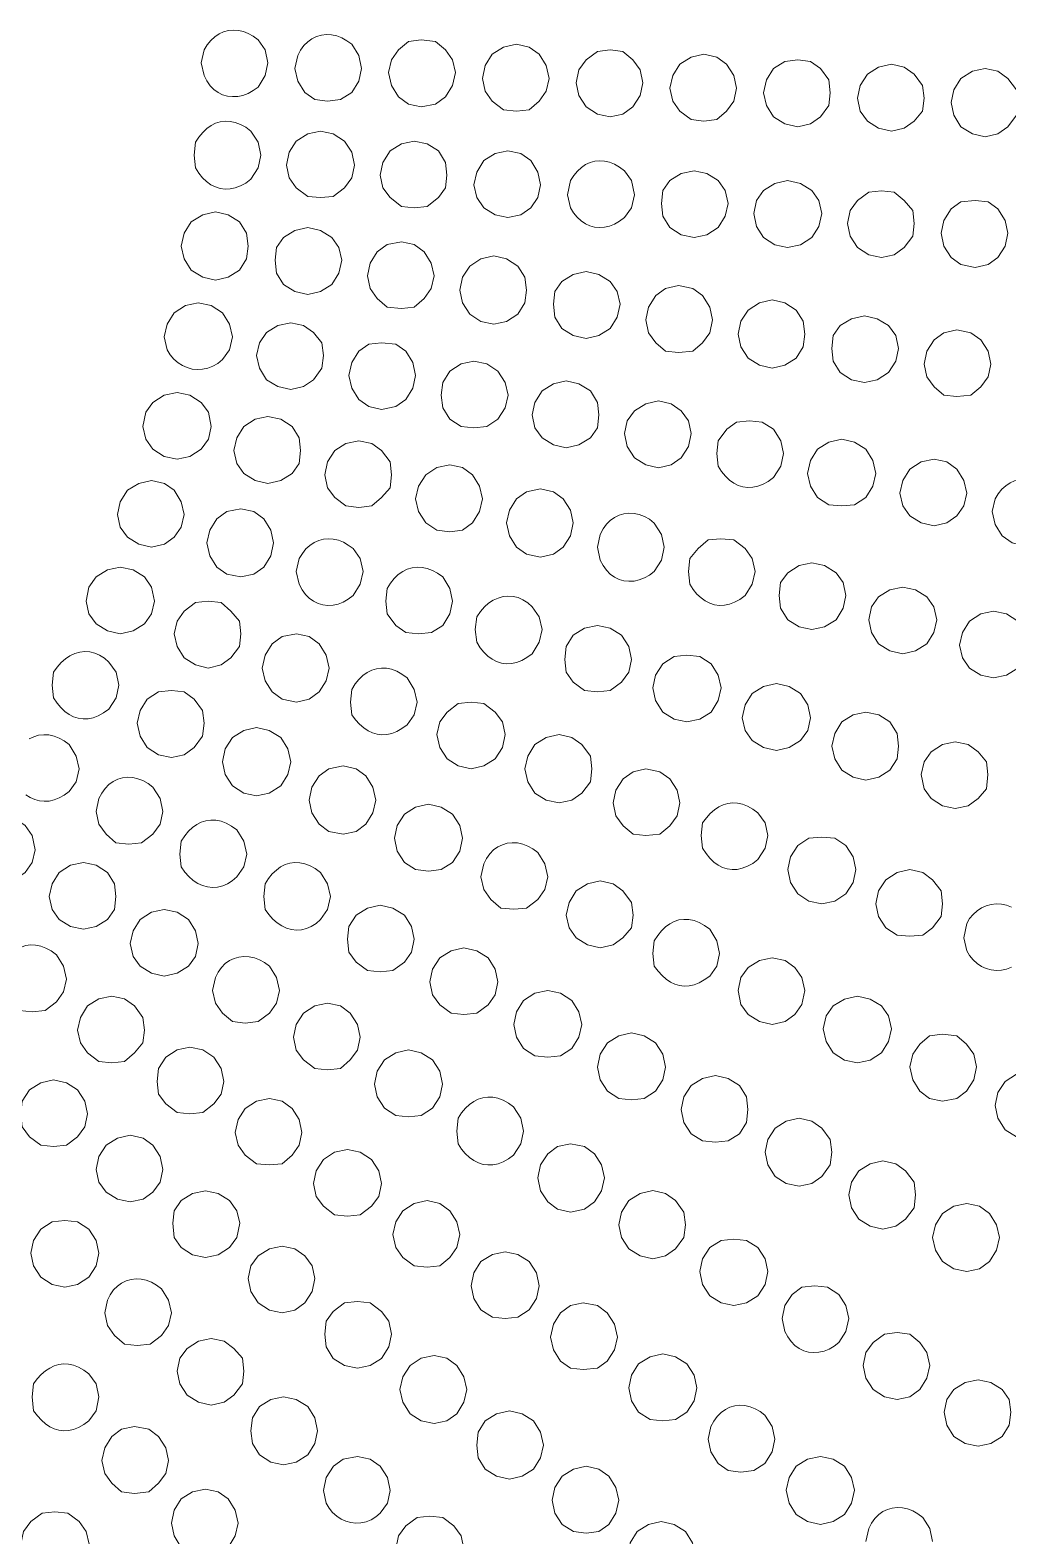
# Model space of a CAD drawing. Extents: x 0 to 247, y -13 to 225.
# Drawn here: x 94.8 to 108.15, y 113.07 to 133.63 of the extents above; entities that cross this region are included whole.
import ezdxf

# ---------------------------------------------------------------- set-up
doc = ezdxf.new("R2010")
doc.units = 0
doc.layers.add('GEOMETRY', color=7, linetype='Continuous')

msp = doc.modelspace()

# ---------------------------------------------------------------- linework, layer by layer
at = {"layer": 'GEOMETRY', "lineweight": 13}
for points in [[(98.045, 133.188), (98.007, 133.364), (97.91, 133.5), (97.845, 133.549), (97.777, 133.587), (97.709, 133.614), (97.641, 133.629), (97.572, 133.634), (97.505, 133.628), (97.44, 133.61), (97.378, 133.582), (97.319, 133.544), (97.265, 133.494), (97.216, 133.434), (97.173, 133.364), (97.133, 133.188), (97.173, 133.014), (97.21, 132.939), (97.255, 132.875), (97.306, 132.823), (97.364, 132.781), (97.426, 132.751), (97.492, 132.732), (97.561, 132.725), (97.632, 132.728), (97.703, 132.743), (97.773, 132.769), (97.843, 132.807), (97.91, 132.856), (98.007, 133.014), (98.045, 133.188)], [(99.325, 133.11), (99.287, 133.285), (99.19, 133.44), (99.124, 133.489), (99.055, 133.527), (98.985, 133.554), (98.914, 133.569), (98.844, 133.573), (98.775, 133.565), (98.709, 133.547), (98.646, 133.517), (98.588, 133.475), (98.536, 133.423), (98.491, 133.359), (98.454, 133.285), (98.414, 133.11), (98.454, 132.936), (98.55, 132.78), (98.685, 132.685), (98.859, 132.663), (99.034, 132.685), (99.19, 132.78), (99.287, 132.936), (99.325, 133.11)], [(100.605, 133.053), (100.566, 133.227), (100.469, 133.364), (100.334, 133.479), (100.14, 133.499), (99.965, 133.479), (99.83, 133.364), (99.732, 133.227), (99.694, 133.053), (99.732, 132.876), (99.83, 132.722), (99.965, 132.624), (100.14, 132.587), (100.334, 132.624), (100.469, 132.722), (100.566, 132.876), (100.605, 133.053)], [(101.886, 132.975), (101.847, 133.149), (101.75, 133.306), (101.614, 133.403), (101.44, 133.44), (101.265, 133.403), (101.11, 133.306), (101.013, 133.149), (100.974, 132.975), (101.013, 132.799), (101.11, 132.663), (101.265, 132.547), (101.44, 132.528), (101.614, 132.547), (101.75, 132.663), (101.847, 132.799), (101.886, 132.975)], [(103.166, 132.914), (103.128, 133.092), (103.031, 133.226), (102.895, 133.343), (102.721, 133.363), (102.546, 133.343), (102.391, 133.226), (102.294, 133.092), (102.256, 132.914), (102.294, 132.74), (102.391, 132.587), (102.546, 132.488), (102.721, 132.449), (102.895, 132.488), (103.031, 132.587), (103.128, 132.74), (103.166, 132.914)], [(104.446, 132.839), (104.408, 133.014), (104.311, 133.168), (104.175, 133.265), (104.001, 133.306), (103.826, 133.265), (103.671, 133.168), (103.574, 133.014), (103.537, 132.839), (103.574, 132.664), (103.671, 132.527), (103.826, 132.412), (104.001, 132.392), (104.175, 132.412), (104.311, 132.527), (104.408, 132.664), (104.446, 132.839)], [(105.727, 132.779), (105.707, 132.953), (105.591, 133.109), (105.456, 133.206), (105.281, 133.227), (105.106, 133.206), (104.951, 133.109), (104.854, 132.953), (104.815, 132.779), (104.854, 132.605), (104.951, 132.449), (105.106, 132.352), (105.281, 132.314), (105.456, 132.352), (105.591, 132.449), (105.707, 132.605), (105.727, 132.779)], [(107.008, 132.703), (106.988, 132.876), (106.872, 133.032), (106.737, 133.128), (106.562, 133.168), (106.387, 133.128), (106.233, 133.032), (106.136, 132.876), (106.097, 132.703), (106.136, 132.527), (106.233, 132.391), (106.387, 132.295), (106.562, 132.256), (106.737, 132.295), (106.872, 132.391), (106.988, 132.527), (107.008, 132.703)], [(108.288, 132.645), (108.268, 132.817), (108.152, 132.975), (108.016, 133.071), (107.843, 133.11), (107.667, 133.071), (107.512, 132.975), (107.416, 132.817), (107.377, 132.645), (107.416, 132.472), (107.512, 132.315), (107.667, 132.217), (107.843, 132.178), (108.016, 132.217), (108.152, 132.315), (108.268, 132.472), (108.288, 132.645)], [(97.949, 131.927), (97.91, 132.102), (97.812, 132.256), (97.741, 132.308), (97.67, 132.347), (97.599, 132.374), (97.529, 132.388), (97.461, 132.391), (97.394, 132.382), (97.33, 132.362), (97.268, 132.331), (97.209, 132.289), (97.154, 132.237), (97.103, 132.174), (97.056, 132.102), (97.036, 131.927), (97.056, 131.753), (97.102, 131.68), (97.153, 131.617), (97.208, 131.565), (97.267, 131.523), (97.329, 131.492), (97.393, 131.471), (97.46, 131.463), (97.529, 131.465), (97.599, 131.48), (97.67, 131.506), (97.741, 131.545), (97.812, 131.597), (97.91, 131.753), (97.949, 131.927)], [(99.228, 131.789), (99.19, 131.967), (99.092, 132.119), (98.937, 132.219), (98.763, 132.256), (98.588, 132.219), (98.432, 132.119), (98.335, 131.967), (98.297, 131.789), (98.335, 131.615), (98.432, 131.48), (98.588, 131.363), (98.763, 131.347), (98.937, 131.363), (99.092, 131.48), (99.19, 131.615), (99.228, 131.789)], [(100.49, 131.654), (100.469, 131.828), (100.373, 131.984), (100.219, 132.081), (100.044, 132.119), (99.87, 132.081), (99.714, 131.984), (99.616, 131.828), (99.578, 131.654), (99.616, 131.48), (99.714, 131.346), (99.87, 131.227), (100.044, 131.209), (100.219, 131.227), (100.373, 131.346), (100.469, 131.48), (100.49, 131.654)], [(101.769, 131.519), (101.731, 131.694), (101.634, 131.851), (101.498, 131.947), (101.324, 131.985), (101.148, 131.947), (100.994, 131.851), (100.897, 131.694), (100.858, 131.519), (100.897, 131.347), (100.994, 131.209), (101.148, 131.112), (101.324, 131.073), (101.498, 131.112), (101.634, 131.209), (101.731, 131.347), (101.769, 131.519)], [(103.051, 131.386), (103.012, 131.578), (102.914, 131.712), (102.846, 131.763), (102.778, 131.802), (102.709, 131.829), (102.642, 131.845), (102.575, 131.85), (102.509, 131.843), (102.445, 131.825), (102.384, 131.797), (102.327, 131.758), (102.272, 131.708), (102.222, 131.648), (102.177, 131.578), (102.139, 131.386), (102.177, 131.209), (102.221, 131.139), (102.27, 131.078), (102.324, 131.029), (102.382, 130.99), (102.443, 130.961), (102.508, 130.943), (102.574, 130.937), (102.641, 130.941), (102.71, 130.957), (102.778, 130.984), (102.846, 131.023), (102.914, 131.073), (103.012, 131.209), (103.051, 131.386)], [(104.332, 131.268), (104.292, 131.442), (104.195, 131.579), (104.04, 131.674), (103.865, 131.712), (103.69, 131.674), (103.537, 131.579), (103.438, 131.442), (103.419, 131.268), (103.438, 131.095), (103.537, 130.936), (103.69, 130.839), (103.865, 130.802), (104.04, 130.839), (104.195, 130.936), (104.292, 131.095), (104.332, 131.268)], [(105.61, 131.131), (105.572, 131.306), (105.475, 131.442), (105.32, 131.537), (105.144, 131.578), (104.971, 131.537), (104.815, 131.442), (104.718, 131.306), (104.68, 131.131), (104.718, 130.953), (104.815, 130.802), (104.971, 130.703), (105.144, 130.667), (105.32, 130.703), (105.475, 130.802), (105.572, 130.953), (105.61, 131.131)], [(106.873, 130.995), (106.852, 131.171), (106.736, 131.306), (106.601, 131.422), (106.426, 131.441), (106.252, 131.422), (106.097, 131.306), (105.999, 131.171), (105.96, 130.995), (105.999, 130.818), (106.097, 130.667), (106.252, 130.566), (106.426, 130.529), (106.601, 130.566), (106.736, 130.667), (106.852, 130.818), (106.873, 130.995)], [(108.152, 130.86), (108.114, 131.033), (108.015, 131.191), (107.881, 131.288), (107.706, 131.306), (107.511, 131.288), (107.377, 131.191), (107.279, 131.033), (107.24, 130.86), (107.279, 130.685), (107.377, 130.53), (107.511, 130.433), (107.706, 130.394), (107.881, 130.433), (108.015, 130.53), (108.114, 130.685), (108.152, 130.86)], [(97.774, 130.685), (97.754, 130.86), (97.658, 131.016), (97.502, 131.112), (97.328, 131.15), (97.154, 131.112), (96.998, 131.016), (96.901, 130.86), (96.862, 130.685), (96.901, 130.511), (96.998, 130.356), (97.154, 130.258), (97.328, 130.22), (97.502, 130.258), (97.658, 130.356), (97.754, 130.511), (97.774, 130.685)], [(99.054, 130.49), (99.015, 130.667), (98.918, 130.802), (98.763, 130.898), (98.588, 130.936), (98.413, 130.898), (98.258, 130.802), (98.162, 130.667), (98.142, 130.49), (98.162, 130.315), (98.258, 130.16), (98.413, 130.063), (98.588, 130.025), (98.763, 130.063), (98.918, 130.16), (99.015, 130.315), (99.054, 130.49)], [(100.314, 130.277), (100.276, 130.452), (100.18, 130.608), (100.043, 130.704), (99.87, 130.743), (99.675, 130.704), (99.539, 130.608), (99.441, 130.452), (99.403, 130.277), (99.441, 130.104), (99.539, 129.967), (99.675, 129.852), (99.87, 129.833), (100.043, 129.852), (100.18, 129.967), (100.276, 130.104), (100.314, 130.277)], [(101.577, 130.084), (101.556, 130.258), (101.46, 130.412), (101.305, 130.511), (101.13, 130.549), (100.955, 130.511), (100.801, 130.412), (100.704, 130.258), (100.665, 130.084), (100.704, 129.908), (100.801, 129.755), (100.955, 129.656), (101.13, 129.617), (101.305, 129.656), (101.46, 129.755), (101.556, 129.908), (101.577, 130.084)], [(102.856, 129.891), (102.817, 130.064), (102.721, 130.201), (102.565, 130.297), (102.39, 130.337), (102.216, 130.297), (102.061, 130.201), (101.963, 130.064), (101.944, 129.891), (101.963, 129.715), (102.061, 129.56), (102.216, 129.462), (102.39, 129.424), (102.565, 129.462), (102.721, 129.56), (102.817, 129.715), (102.856, 129.891)], [(104.118, 129.677), (104.079, 129.852), (103.981, 130.008), (103.847, 130.104), (103.651, 130.144), (103.476, 130.104), (103.342, 130.008), (103.245, 129.852), (103.206, 129.677), (103.245, 129.501), (103.342, 129.365), (103.476, 129.248), (103.651, 129.231), (103.847, 129.248), (103.981, 129.365), (104.079, 129.501), (104.118, 129.677)], [(97.56, 129.444), (97.521, 129.618), (97.424, 129.772), (97.269, 129.871), (97.094, 129.909), (96.919, 129.871), (96.765, 129.772), (96.667, 129.618), (96.629, 129.444), (96.667, 129.269), (96.711, 129.2), (96.761, 129.141), (96.817, 129.092), (96.878, 129.053), (96.943, 129.024), (97.011, 129.005), (97.081, 128.998), (97.151, 129.002), (97.222, 129.017), (97.292, 129.044), (97.359, 129.083), (97.424, 129.135), (97.521, 129.269), (97.56, 129.444)], [(105.379, 129.481), (105.358, 129.657), (105.262, 129.811), (105.107, 129.909), (104.933, 129.95), (104.759, 129.909), (104.603, 129.811), (104.506, 129.657), (104.467, 129.481), (104.506, 129.308), (104.603, 129.153), (104.759, 129.057), (104.933, 129.019), (105.107, 129.057), (105.262, 129.153), (105.358, 129.308), (105.379, 129.481)], [(98.802, 129.191), (98.782, 129.365), (98.666, 129.502), (98.531, 129.599), (98.356, 129.638), (98.181, 129.599), (98.025, 129.502), (97.928, 129.365), (97.89, 129.191), (97.928, 129.019), (98.025, 128.86), (98.181, 128.765), (98.356, 128.726), (98.531, 128.765), (98.666, 128.86), (98.782, 129.019), (98.802, 129.191)], [(106.658, 129.287), (106.62, 129.462), (106.522, 129.599), (106.367, 129.693), (106.193, 129.732), (106.017, 129.693), (105.863, 129.599), (105.766, 129.462), (105.747, 129.287), (105.766, 129.114), (105.863, 128.96), (106.017, 128.859), (106.193, 128.822), (106.367, 128.859), (106.522, 128.96), (106.62, 129.114), (106.658, 129.287)], [(100.062, 128.919), (100.023, 129.095), (99.927, 129.248), (99.791, 129.346), (99.597, 129.364), (99.422, 129.346), (99.287, 129.248), (99.19, 129.095), (99.15, 128.919), (99.19, 128.744), (99.287, 128.589), (99.422, 128.494), (99.597, 128.453), (99.791, 128.494), (99.927, 128.589), (100.023, 128.744), (100.062, 128.919)], [(107.92, 129.074), (107.881, 129.248), (107.783, 129.404), (107.648, 129.501), (107.454, 129.539), (107.279, 129.501), (107.144, 129.404), (107.047, 129.248), (107.009, 129.074), (107.047, 128.899), (107.144, 128.764), (107.279, 128.648), (107.454, 128.63), (107.648, 128.648), (107.783, 128.764), (107.881, 128.899), (107.92, 129.074)], [(101.325, 128.649), (101.285, 128.823), (101.187, 128.978), (101.033, 129.075), (100.858, 129.115), (100.683, 129.075), (100.528, 128.978), (100.432, 128.823), (100.412, 128.649), (100.432, 128.474), (100.528, 128.319), (100.683, 128.221), (100.858, 128.202), (101.033, 128.221), (101.187, 128.319), (101.285, 128.474), (101.325, 128.649)], [(102.565, 128.378), (102.545, 128.549), (102.449, 128.707), (102.294, 128.804), (102.12, 128.843), (101.944, 128.804), (101.79, 128.707), (101.692, 128.549), (101.653, 128.378), (101.692, 128.201), (101.79, 128.066), (101.944, 127.97), (102.12, 127.931), (102.294, 127.97), (102.449, 128.066), (102.545, 128.201), (102.565, 128.378)], [(97.269, 128.221), (97.231, 128.417), (97.132, 128.549), (96.977, 128.649), (96.803, 128.686), (96.629, 128.649), (96.473, 128.549), (96.376, 128.417), (96.337, 128.221), (96.376, 128.047), (96.473, 127.911), (96.629, 127.813), (96.803, 127.774), (96.977, 127.813), (97.132, 127.911), (97.231, 128.047), (97.269, 128.221)], [(103.827, 128.123), (103.788, 128.299), (103.69, 128.435), (103.555, 128.531), (103.381, 128.57), (103.206, 128.531), (103.051, 128.435), (102.954, 128.299), (102.914, 128.123), (102.954, 127.949), (103.051, 127.794), (103.206, 127.697), (103.381, 127.658), (103.555, 127.697), (103.69, 127.794), (103.788, 127.949), (103.827, 128.123)], [(98.492, 127.892), (98.472, 128.066), (98.376, 128.221), (98.221, 128.319), (98.045, 128.356), (97.872, 128.319), (97.716, 128.221), (97.62, 128.066), (97.58, 127.892), (97.62, 127.717), (97.716, 127.58), (97.872, 127.483), (98.045, 127.444), (98.221, 127.483), (98.376, 127.58), (98.472, 127.717), (98.492, 127.892)], [(105.088, 127.853), (105.049, 128.027), (104.952, 128.183), (104.797, 128.279), (104.622, 128.299), (104.447, 128.279), (104.312, 128.183), (104.195, 128.027), (104.177, 127.853), (104.195, 127.677), (104.242, 127.604), (104.293, 127.541), (104.349, 127.489), (104.407, 127.447), (104.469, 127.416), (104.533, 127.396), (104.599, 127.387), (104.667, 127.39), (104.737, 127.404), (104.808, 127.431), (104.879, 127.47), (104.952, 127.522), (105.049, 127.677), (105.088, 127.853)], [(99.733, 127.561), (99.713, 127.737), (99.597, 127.892), (99.462, 127.99), (99.287, 128.027), (99.111, 127.99), (98.957, 127.892), (98.859, 127.737), (98.822, 127.561), (98.859, 127.385), (98.957, 127.253), (99.111, 127.135), (99.287, 127.115), (99.462, 127.135), (99.597, 127.253), (99.713, 127.385), (99.733, 127.561)], [(106.348, 127.58), (106.309, 127.756), (106.212, 127.911), (106.057, 128.008), (105.882, 128.047), (105.707, 128.008), (105.552, 127.911), (105.455, 127.756), (105.417, 127.58), (105.455, 127.406), (105.552, 127.253), (105.707, 127.153), (105.882, 127.135), (106.057, 127.153), (106.212, 127.253), (106.309, 127.406), (106.348, 127.58)], [(107.59, 127.311), (107.552, 127.483), (107.454, 127.64), (107.319, 127.737), (107.144, 127.774), (106.97, 127.737), (106.814, 127.64), (106.718, 127.483), (106.678, 127.311), (106.718, 127.135), (106.814, 127), (106.97, 126.903), (107.144, 126.864), (107.319, 126.903), (107.454, 127), (107.552, 127.135), (107.59, 127.311)], [(100.974, 127.232), (100.935, 127.407), (100.838, 127.561), (100.703, 127.659), (100.528, 127.698), (100.353, 127.659), (100.2, 127.561), (100.101, 127.407), (100.062, 127.232), (100.101, 127.058), (100.2, 126.903), (100.353, 126.806), (100.528, 126.784), (100.703, 126.806), (100.838, 126.903), (100.935, 127.058), (100.974, 127.232)], [(108.851, 127.058), (108.811, 127.232), (108.714, 127.368), (108.647, 127.418), (108.579, 127.456), (108.51, 127.483), (108.442, 127.499), (108.374, 127.504), (108.308, 127.497), (108.244, 127.48), (108.182, 127.451), (108.124, 127.412), (108.07, 127.363), (108.021, 127.302), (107.977, 127.232), (107.939, 127.058), (107.977, 126.883), (108.075, 126.726), (108.21, 126.63), (108.385, 126.593), (108.559, 126.63), (108.714, 126.726), (108.811, 126.883), (108.851, 127.058)], [(96.901, 127.019), (96.862, 127.193), (96.765, 127.351), (96.63, 127.444), (96.455, 127.483), (96.28, 127.444), (96.126, 127.351), (96.028, 127.193), (95.989, 127.019), (96.028, 126.845), (96.126, 126.708), (96.28, 126.612), (96.455, 126.573), (96.63, 126.612), (96.765, 126.708), (96.862, 126.845), (96.901, 127.019)], [(102.216, 126.903), (102.176, 127.076), (102.08, 127.232), (101.944, 127.329), (101.769, 127.368), (101.576, 127.329), (101.44, 127.232), (101.343, 127.076), (101.305, 126.903), (101.343, 126.726), (101.44, 126.573), (101.576, 126.476), (101.769, 126.436), (101.944, 126.476), (102.08, 126.573), (102.176, 126.726), (102.216, 126.903)], [(98.123, 126.63), (98.084, 126.806), (97.988, 126.961), (97.852, 127.058), (97.677, 127.097), (97.483, 127.058), (97.348, 126.961), (97.251, 126.806), (97.211, 126.63), (97.251, 126.455), (97.348, 126.299), (97.483, 126.202), (97.677, 126.166), (97.852, 126.202), (97.988, 126.299), (98.084, 126.455), (98.123, 126.63)], [(103.458, 126.572), (103.419, 126.746), (103.323, 126.902), (103.257, 126.953), (103.188, 126.991), (103.117, 127.018), (103.046, 127.034), (102.976, 127.037), (102.907, 127.03), (102.841, 127.01), (102.778, 126.98), (102.72, 126.938), (102.668, 126.885), (102.622, 126.822), (102.585, 126.746), (102.546, 126.572), (102.585, 126.395), (102.624, 126.32), (102.67, 126.257), (102.722, 126.204), (102.78, 126.163), (102.843, 126.133), (102.908, 126.114), (102.977, 126.106), (103.046, 126.11), (103.117, 126.126), (103.187, 126.153), (103.256, 126.191), (103.323, 126.242), (103.419, 126.395), (103.458, 126.572)], [(99.345, 126.241), (99.306, 126.417), (99.209, 126.553), (99.143, 126.602), (99.076, 126.64), (99.007, 126.667), (98.938, 126.682), (98.87, 126.687), (98.803, 126.68), (98.738, 126.663), (98.676, 126.635), (98.618, 126.597), (98.564, 126.548), (98.515, 126.488), (98.472, 126.417), (98.432, 126.241), (98.472, 126.066), (98.511, 125.992), (98.557, 125.928), (98.61, 125.876), (98.667, 125.834), (98.73, 125.804), (98.796, 125.785), (98.864, 125.777), (98.934, 125.781), (99.004, 125.796), (99.074, 125.823), (99.143, 125.862), (99.209, 125.912), (99.306, 126.066), (99.345, 126.241)], [(104.701, 126.241), (104.661, 126.416), (104.563, 126.553), (104.409, 126.671), (104.233, 126.687), (104.059, 126.671), (103.924, 126.553), (103.806, 126.416), (103.788, 126.241), (103.806, 126.066), (103.854, 125.994), (103.905, 125.932), (103.961, 125.88), (104.019, 125.838), (104.081, 125.807), (104.145, 125.786), (104.211, 125.777), (104.28, 125.78), (104.349, 125.794), (104.42, 125.821), (104.491, 125.86), (104.563, 125.912), (104.661, 126.066), (104.701, 126.241)], [(96.494, 125.836), (96.455, 126.028), (96.358, 126.166), (96.203, 126.263), (96.028, 126.299), (95.852, 126.263), (95.698, 126.166), (95.6, 126.028), (95.562, 125.836), (95.6, 125.66), (95.698, 125.525), (95.852, 125.429), (96.028, 125.39), (96.203, 125.429), (96.358, 125.525), (96.455, 125.66), (96.494, 125.836)], [(100.567, 125.836), (100.529, 126.01), (100.432, 126.166), (100.362, 126.217), (100.292, 126.256), (100.221, 126.282), (100.151, 126.297), (100.082, 126.299), (100.014, 126.291), (99.948, 126.271), (99.886, 126.24), (99.826, 126.198), (99.771, 126.146), (99.72, 126.083), (99.675, 126.01), (99.656, 125.836), (99.675, 125.66), (99.792, 125.505), (99.927, 125.408), (100.101, 125.39), (100.277, 125.408), (100.432, 125.505), (100.529, 125.66), (100.567, 125.836)], [(105.94, 125.912), (105.902, 126.088), (105.805, 126.224), (105.649, 126.32), (105.475, 126.359), (105.301, 126.32), (105.145, 126.224), (105.048, 126.088), (105.029, 125.912), (105.048, 125.738), (105.145, 125.582), (105.301, 125.486), (105.475, 125.449), (105.649, 125.486), (105.805, 125.582), (105.902, 125.738), (105.94, 125.912)], [(101.79, 125.449), (101.751, 125.621), (101.654, 125.758), (101.593, 125.813), (101.528, 125.854), (101.461, 125.883), (101.393, 125.9), (101.324, 125.904), (101.256, 125.897), (101.188, 125.878), (101.123, 125.848), (101.06, 125.807), (101.001, 125.756), (100.947, 125.694), (100.898, 125.621), (100.878, 125.449), (100.898, 125.273), (100.943, 125.2), (100.993, 125.137), (101.048, 125.084), (101.107, 125.042), (101.169, 125.01), (101.234, 124.99), (101.301, 124.981), (101.371, 124.984), (101.441, 124.998), (101.512, 125.025), (101.583, 125.064), (101.654, 125.115), (101.751, 125.273), (101.79, 125.449)], [(107.182, 125.582), (107.143, 125.758), (107.046, 125.894), (106.891, 125.989), (106.717, 126.028), (106.541, 125.989), (106.387, 125.894), (106.29, 125.758), (106.251, 125.582), (106.29, 125.408), (106.387, 125.254), (106.541, 125.156), (106.717, 125.115), (106.891, 125.156), (107.046, 125.254), (107.143, 125.408), (107.182, 125.582)], [(97.676, 125.39), (97.658, 125.563), (97.54, 125.7), (97.405, 125.816), (97.23, 125.836), (97.056, 125.816), (96.901, 125.7), (96.803, 125.563), (96.765, 125.39), (96.803, 125.215), (96.901, 125.061), (97.056, 124.964), (97.23, 124.922), (97.405, 124.964), (97.54, 125.061), (97.658, 125.215), (97.676, 125.39)], [(108.423, 125.233), (108.385, 125.409), (108.287, 125.563), (108.133, 125.661), (107.958, 125.7), (107.784, 125.661), (107.628, 125.563), (107.531, 125.409), (107.492, 125.233), (107.531, 125.061), (107.628, 124.922), (107.784, 124.825), (107.958, 124.788), (108.133, 124.825), (108.287, 124.922), (108.385, 125.061), (108.423, 125.233)], [(103.011, 125.039), (102.973, 125.215), (102.875, 125.369), (102.721, 125.467), (102.545, 125.505), (102.371, 125.467), (102.216, 125.369), (102.119, 125.215), (102.099, 125.039), (102.119, 124.864), (102.216, 124.728), (102.371, 124.613), (102.545, 124.595), (102.721, 124.613), (102.875, 124.728), (102.973, 124.864), (103.011, 125.039)], [(98.88, 124.922), (98.841, 125.098), (98.744, 125.254), (98.609, 125.353), (98.433, 125.39), (98.24, 125.353), (98.104, 125.254), (98.007, 125.098), (97.968, 124.922), (98.007, 124.749), (98.104, 124.595), (98.24, 124.496), (98.433, 124.458), (98.609, 124.496), (98.744, 124.595), (98.841, 124.749), (98.88, 124.922)], [(96.008, 124.69), (95.97, 124.865), (95.873, 125.002), (95.811, 125.056), (95.746, 125.097), (95.679, 125.125), (95.611, 125.142), (95.542, 125.146), (95.474, 125.139), (95.407, 125.12), (95.341, 125.09), (95.279, 125.049), (95.22, 124.998), (95.165, 124.936), (95.117, 124.865), (95.098, 124.69), (95.117, 124.515), (95.164, 124.443), (95.216, 124.381), (95.271, 124.329), (95.329, 124.287), (95.39, 124.256), (95.454, 124.236), (95.52, 124.227), (95.588, 124.23), (95.658, 124.244), (95.728, 124.271), (95.8, 124.31), (95.873, 124.362), (95.97, 124.515), (96.008, 124.69)], [(104.234, 124.651), (104.196, 124.825), (104.098, 124.981), (103.943, 125.078), (103.768, 125.098), (103.593, 125.078), (103.438, 124.981), (103.341, 124.825), (103.303, 124.651), (103.341, 124.478), (103.438, 124.321), (103.593, 124.225), (103.768, 124.187), (103.943, 124.225), (104.098, 124.321), (104.196, 124.478), (104.234, 124.651)], [(100.083, 124.458), (100.044, 124.631), (99.947, 124.787), (99.876, 124.839), (99.806, 124.878), (99.735, 124.905), (99.664, 124.919), (99.595, 124.922), (99.528, 124.913), (99.463, 124.893), (99.4, 124.862), (99.341, 124.82), (99.286, 124.767), (99.236, 124.704), (99.191, 124.631), (99.171, 124.458), (99.191, 124.283), (99.242, 124.215), (99.296, 124.155), (99.353, 124.106), (99.412, 124.066), (99.473, 124.037), (99.536, 124.018), (99.601, 124.01), (99.668, 124.013), (99.736, 124.028), (99.805, 124.055), (99.875, 124.095), (99.947, 124.147), (100.044, 124.283), (100.083, 124.458)], [(105.456, 124.244), (105.418, 124.419), (105.321, 124.574), (105.166, 124.671), (104.991, 124.71), (104.816, 124.671), (104.661, 124.574), (104.563, 124.419), (104.525, 124.244), (104.563, 124.069), (104.661, 123.932), (104.816, 123.835), (104.991, 123.797), (105.166, 123.835), (105.321, 123.932), (105.418, 124.069), (105.456, 124.244)], [(97.172, 124.167), (97.153, 124.343), (97.036, 124.496), (96.901, 124.595), (96.726, 124.613), (96.551, 124.595), (96.395, 124.496), (96.298, 124.343), (96.26, 124.167), (96.298, 123.991), (96.395, 123.835), (96.551, 123.738), (96.726, 123.699), (96.901, 123.738), (97.036, 123.835), (97.153, 123.991), (97.172, 124.167)], [(101.285, 124.012), (101.247, 124.187), (101.149, 124.321), (100.995, 124.436), (100.82, 124.458), (100.644, 124.436), (100.491, 124.321), (100.392, 124.187), (100.353, 124.012), (100.392, 123.835), (100.491, 123.683), (100.644, 123.585), (100.82, 123.546), (100.995, 123.585), (101.149, 123.683), (101.247, 123.835), (101.285, 124.012)], [(106.659, 123.856), (106.639, 124.029), (106.542, 124.187), (106.388, 124.284), (106.213, 124.321), (106.038, 124.284), (105.883, 124.187), (105.787, 124.029), (105.747, 123.856), (105.787, 123.683), (105.883, 123.526), (106.038, 123.431), (106.213, 123.392), (106.388, 123.431), (106.542, 123.526), (106.639, 123.683), (106.659, 123.856)], [(98.357, 123.642), (98.317, 123.818), (98.22, 123.974), (98.064, 124.07), (97.89, 124.108), (97.715, 124.07), (97.561, 123.974), (97.463, 123.818), (97.424, 123.642), (97.463, 123.47), (97.561, 123.315), (97.715, 123.215), (97.89, 123.177), (98.064, 123.215), (98.22, 123.315), (98.317, 123.47), (98.357, 123.642)], [(102.468, 123.546), (102.449, 123.72), (102.332, 123.877), (102.197, 123.974), (102.021, 124.012), (101.847, 123.974), (101.693, 123.877), (101.596, 123.72), (101.556, 123.546), (101.596, 123.369), (101.693, 123.215), (101.847, 123.118), (102.021, 123.079), (102.197, 123.118), (102.332, 123.215), (102.449, 123.369), (102.468, 123.546)], [(107.88, 123.47), (107.861, 123.642), (107.745, 123.778), (107.609, 123.877), (107.434, 123.914), (107.26, 123.877), (107.104, 123.778), (107.008, 123.642), (106.969, 123.47), (107.008, 123.273), (107.104, 123.14), (107.26, 123.04), (107.434, 123.004), (107.609, 123.04), (107.745, 123.14), (107.861, 123.273), (107.88, 123.47)], [(96.61, 122.964), (96.571, 123.14), (96.473, 123.294), (96.407, 123.345), (96.338, 123.384), (96.268, 123.411), (96.198, 123.426), (96.128, 123.43), (96.06, 123.423), (95.994, 123.404), (95.931, 123.373), (95.874, 123.331), (95.821, 123.279), (95.775, 123.215), (95.737, 123.14), (95.698, 122.964), (95.737, 122.789), (95.834, 122.652), (95.969, 122.537), (96.143, 122.517), (96.319, 122.537), (96.473, 122.652), (96.571, 122.789), (96.61, 122.964)], [(99.519, 123.118), (99.48, 123.294), (99.384, 123.449), (99.248, 123.546), (99.074, 123.585), (98.879, 123.546), (98.744, 123.449), (98.646, 123.294), (98.607, 123.118), (98.646, 122.943), (98.744, 122.79), (98.879, 122.689), (99.074, 122.654), (99.248, 122.689), (99.384, 122.79), (99.48, 122.943), (99.519, 123.118)], [(103.671, 123.079), (103.633, 123.254), (103.537, 123.41), (103.4, 123.506), (103.206, 123.546), (103.032, 123.506), (102.896, 123.41), (102.799, 123.254), (102.76, 123.079), (102.799, 122.904), (102.896, 122.769), (103.032, 122.654), (103.206, 122.633), (103.4, 122.654), (103.537, 122.769), (103.633, 122.904), (103.671, 123.079)], [(100.704, 122.597), (100.665, 122.77), (100.566, 122.926), (100.412, 123.022), (100.238, 123.061), (100.062, 123.022), (99.909, 122.926), (99.811, 122.77), (99.772, 122.597), (99.811, 122.421), (99.909, 122.267), (100.062, 122.17), (100.238, 122.149), (100.412, 122.17), (100.566, 122.267), (100.665, 122.421), (100.704, 122.597)], [(104.875, 122.633), (104.836, 122.808), (104.739, 122.944), (104.667, 122.996), (104.596, 123.036), (104.527, 123.063), (104.459, 123.078), (104.392, 123.081), (104.328, 123.073), (104.265, 123.054), (104.204, 123.025), (104.145, 122.985), (104.088, 122.936), (104.034, 122.876), (103.982, 122.808), (103.963, 122.633), (103.982, 122.46), (104.029, 122.387), (104.08, 122.324), (104.135, 122.272), (104.194, 122.23), (104.256, 122.198), (104.32, 122.178), (104.387, 122.17), (104.456, 122.172), (104.525, 122.187), (104.596, 122.214), (104.667, 122.254), (104.739, 122.306), (104.836, 122.46), (104.875, 122.633)], [(94.864, 122.44), (94.826, 122.633), (94.728, 122.77), (94.592, 122.867), (94.418, 122.905), (94.244, 122.867), (94.089, 122.77), (93.991, 122.633), (93.952, 122.44), (93.991, 122.267), (94.089, 122.129), (94.244, 122.032), (94.418, 121.994), (94.592, 122.032), (94.728, 122.129), (94.826, 122.267), (94.864, 122.44)], [(97.755, 122.381), (97.716, 122.556), (97.62, 122.712), (97.548, 122.763), (97.476, 122.802), (97.405, 122.829), (97.335, 122.843), (97.266, 122.846), (97.199, 122.837), (97.135, 122.817), (97.073, 122.786), (97.014, 122.744), (96.959, 122.692), (96.908, 122.629), (96.862, 122.556), (96.843, 122.381), (96.862, 122.207), (96.91, 122.135), (96.964, 122.073), (97.024, 122.022), (97.086, 121.981), (97.152, 121.952), (97.22, 121.933), (97.289, 121.926), (97.358, 121.93), (97.427, 121.947), (97.494, 121.976), (97.558, 122.016), (97.62, 122.07), (97.716, 122.207), (97.755, 122.381)], [(106.077, 122.17), (106.038, 122.345), (105.941, 122.499), (105.787, 122.597), (105.611, 122.613), (105.435, 122.597), (105.282, 122.499), (105.183, 122.345), (105.145, 122.17), (105.183, 121.993), (105.282, 121.839), (105.435, 121.74), (105.611, 121.701), (105.787, 121.74), (105.941, 121.839), (106.038, 121.993), (106.077, 122.17)], [(101.868, 122.071), (101.829, 122.246), (101.731, 122.403), (101.665, 122.453), (101.596, 122.491), (101.525, 122.518), (101.454, 122.533), (101.383, 122.536), (101.314, 122.528), (101.248, 122.509), (101.185, 122.479), (101.127, 122.437), (101.076, 122.384), (101.031, 122.32), (100.995, 122.246), (100.955, 122.071), (100.995, 121.898), (101.091, 121.761), (101.227, 121.644), (101.402, 121.627), (101.577, 121.644), (101.731, 121.761), (101.829, 121.898), (101.868, 122.071)], [(95.969, 121.802), (95.95, 121.975), (95.852, 122.129), (95.698, 122.228), (95.524, 122.267), (95.348, 122.228), (95.194, 122.129), (95.097, 121.975), (95.057, 121.802), (95.097, 121.626), (95.194, 121.49), (95.348, 121.394), (95.524, 121.354), (95.698, 121.394), (95.852, 121.49), (95.95, 121.626), (95.969, 121.802)], [(98.9, 121.802), (98.86, 121.975), (98.763, 122.129), (98.692, 122.182), (98.62, 122.221), (98.549, 122.248), (98.479, 122.263), (98.411, 122.266), (98.344, 122.257), (98.28, 122.237), (98.218, 122.205), (98.16, 122.163), (98.104, 122.11), (98.053, 122.048), (98.006, 121.975), (97.988, 121.802), (98.006, 121.626), (98.056, 121.554), (98.111, 121.492), (98.17, 121.44), (98.233, 121.399), (98.298, 121.369), (98.365, 121.351), (98.434, 121.343), (98.503, 121.348), (98.571, 121.365), (98.637, 121.394), (98.702, 121.435), (98.763, 121.49), (98.86, 121.626), (98.9, 121.802)], [(107.26, 121.701), (107.24, 121.878), (107.124, 122.031), (106.989, 122.129), (106.813, 122.17), (106.639, 122.129), (106.484, 122.031), (106.387, 121.878), (106.348, 121.701), (106.387, 121.527), (106.484, 121.374), (106.639, 121.275), (106.813, 121.258), (106.989, 121.275), (107.124, 121.374), (107.24, 121.527), (107.26, 121.701)], [(103.032, 121.546), (103.011, 121.722), (102.895, 121.878), (102.76, 121.975), (102.585, 122.015), (102.411, 121.975), (102.256, 121.878), (102.159, 121.722), (102.12, 121.546), (102.159, 121.374), (102.256, 121.236), (102.411, 121.142), (102.585, 121.103), (102.76, 121.142), (102.895, 121.236), (103.011, 121.374), (103.032, 121.546)], [(97.094, 121.16), (97.056, 121.335), (96.958, 121.49), (96.803, 121.587), (96.629, 121.626), (96.454, 121.587), (96.298, 121.49), (96.202, 121.335), (96.163, 121.16), (96.202, 120.983), (96.298, 120.849), (96.454, 120.753), (96.629, 120.714), (96.803, 120.753), (96.958, 120.849), (97.056, 120.983), (97.094, 121.16)], [(100.044, 121.219), (100.005, 121.394), (99.909, 121.546), (99.753, 121.644), (99.578, 121.685), (99.404, 121.644), (99.248, 121.546), (99.151, 121.394), (99.132, 121.219), (99.151, 121.043), (99.248, 120.907), (99.404, 120.793), (99.578, 120.773), (99.753, 120.793), (99.909, 120.907), (100.005, 121.043), (100.044, 121.219)], [(104.215, 121.025), (104.177, 121.198), (104.079, 121.354), (104.007, 121.406), (103.936, 121.446), (103.865, 121.473), (103.795, 121.488), (103.727, 121.49), (103.66, 121.481), (103.595, 121.461), (103.533, 121.429), (103.475, 121.387), (103.42, 121.334), (103.369, 121.271), (103.323, 121.198), (103.304, 121.025), (103.323, 120.85), (103.375, 120.782), (103.43, 120.723), (103.486, 120.673), (103.545, 120.634), (103.605, 120.604), (103.667, 120.585), (103.731, 120.577), (103.797, 120.581), (103.865, 120.595), (103.934, 120.622), (104.006, 120.662), (104.079, 120.714), (104.177, 120.85), (104.215, 121.025)], [(95.292, 120.672), (95.252, 120.85), (95.155, 121.005), (95.084, 121.058), (95.012, 121.097), (94.941, 121.124), (94.872, 121.139), (94.803, 121.141), (94.736, 121.132), (94.672, 121.112), (94.61, 121.08), (94.551, 121.038), (94.496, 120.986), (94.445, 120.923), (94.399, 120.85), (94.379, 120.672), (94.399, 120.501), (94.516, 120.363), (94.651, 120.247), (94.826, 120.229), (95, 120.247), (95.155, 120.363), (95.252, 120.501), (95.292, 120.672)], [(98.201, 120.519), (98.163, 120.694), (98.065, 120.85), (97.999, 120.899), (97.93, 120.937), (97.86, 120.964), (97.789, 120.979), (97.718, 120.983), (97.649, 120.975), (97.583, 120.956), (97.52, 120.926), (97.462, 120.885), (97.41, 120.832), (97.365, 120.769), (97.328, 120.694), (97.289, 120.519), (97.328, 120.347), (97.425, 120.208), (97.56, 120.094), (97.735, 120.074), (97.91, 120.094), (98.065, 120.208), (98.163, 120.347), (98.201, 120.519)], [(101.187, 120.636), (101.148, 120.811), (101.052, 120.965), (100.897, 121.062), (100.723, 121.103), (100.547, 121.062), (100.392, 120.965), (100.295, 120.811), (100.256, 120.636), (100.295, 120.46), (100.392, 120.324), (100.547, 120.208), (100.723, 120.19), (100.897, 120.208), (101.052, 120.324), (101.148, 120.46), (101.187, 120.636)], [(105.379, 120.519), (105.34, 120.694), (105.244, 120.832), (105.108, 120.929), (104.933, 120.965), (104.759, 120.929), (104.603, 120.832), (104.506, 120.694), (104.467, 120.519), (104.506, 120.325), (104.603, 120.19), (104.759, 120.094), (104.933, 120.054), (105.108, 120.094), (105.244, 120.19), (105.34, 120.325), (105.379, 120.519)], [(102.333, 120.054), (102.294, 120.229), (102.198, 120.383), (102.042, 120.481), (101.868, 120.519), (101.693, 120.481), (101.538, 120.383), (101.44, 120.229), (101.402, 120.054), (101.44, 119.881), (101.538, 119.724), (101.693, 119.628), (101.868, 119.608), (102.042, 119.628), (102.198, 119.724), (102.294, 119.881), (102.333, 120.054)], [(96.358, 119.978), (96.338, 120.15), (96.223, 120.308), (96.086, 120.403), (95.912, 120.442), (95.737, 120.403), (95.582, 120.308), (95.484, 120.15), (95.446, 119.978), (95.484, 119.802), (95.582, 119.667), (95.737, 119.549), (95.912, 119.53), (96.086, 119.549), (96.223, 119.667), (96.338, 119.802), (96.358, 119.978)], [(99.306, 119.881), (99.267, 120.054), (99.17, 120.208), (99.035, 120.308), (98.86, 120.347), (98.685, 120.308), (98.531, 120.208), (98.432, 120.054), (98.394, 119.881), (98.432, 119.705), (98.531, 119.569), (98.685, 119.451), (98.86, 119.435), (99.035, 119.451), (99.17, 119.569), (99.267, 119.705), (99.306, 119.881)], [(106.561, 119.996), (106.523, 120.17), (106.425, 120.308), (106.27, 120.402), (106.096, 120.441), (105.921, 120.402), (105.766, 120.308), (105.668, 120.17), (105.63, 119.996), (105.668, 119.82), (105.766, 119.667), (105.921, 119.568), (106.096, 119.529), (106.27, 119.568), (106.425, 119.667), (106.523, 119.82), (106.561, 119.996)], [(103.476, 119.472), (103.438, 119.647), (103.341, 119.802), (103.185, 119.898), (103.011, 119.938), (102.836, 119.898), (102.682, 119.802), (102.584, 119.647), (102.545, 119.472), (102.584, 119.297), (102.682, 119.142), (102.836, 119.045), (103.011, 119.025), (103.185, 119.045), (103.341, 119.142), (103.438, 119.297), (103.476, 119.472)], [(107.725, 119.474), (107.686, 119.647), (107.589, 119.784), (107.454, 119.898), (107.26, 119.92), (107.084, 119.898), (106.951, 119.784), (106.852, 119.647), (106.813, 119.474), (106.852, 119.297), (106.951, 119.142), (107.084, 119.045), (107.26, 119.006), (107.454, 119.045), (107.589, 119.142), (107.686, 119.297), (107.725, 119.474)], [(97.444, 119.277), (97.405, 119.452), (97.308, 119.608), (97.154, 119.707), (96.978, 119.743), (96.803, 119.707), (96.649, 119.608), (96.551, 119.452), (96.533, 119.277), (96.551, 119.104), (96.649, 118.969), (96.803, 118.853), (96.978, 118.834), (97.154, 118.853), (97.308, 118.969), (97.405, 119.104), (97.444, 119.277)], [(100.431, 119.238), (100.392, 119.415), (100.295, 119.569), (100.14, 119.668), (99.965, 119.706), (99.791, 119.668), (99.636, 119.569), (99.538, 119.415), (99.499, 119.238), (99.538, 119.065), (99.636, 118.909), (99.791, 118.812), (99.965, 118.795), (100.14, 118.812), (100.295, 118.909), (100.392, 119.065), (100.431, 119.238)], [(95.582, 118.833), (95.543, 119.006), (95.446, 119.161), (95.292, 119.258), (95.117, 119.297), (94.941, 119.258), (94.787, 119.161), (94.689, 119.006), (94.67, 118.833), (94.689, 118.656), (94.787, 118.521), (94.941, 118.404), (95.117, 118.386), (95.292, 118.404), (95.446, 118.521), (95.543, 118.656), (95.582, 118.833)], [(104.602, 118.891), (104.582, 119.065), (104.486, 119.221), (104.331, 119.317), (104.157, 119.356), (103.982, 119.317), (103.827, 119.221), (103.728, 119.065), (103.691, 118.891), (103.728, 118.715), (103.827, 118.561), (103.982, 118.464), (104.157, 118.446), (104.331, 118.464), (104.486, 118.561), (104.582, 118.715), (104.602, 118.891)], [(108.91, 118.948), (108.87, 119.123), (108.773, 119.276), (108.618, 119.374), (108.444, 119.394), (108.268, 119.374), (108.115, 119.276), (108.016, 119.123), (107.977, 118.948), (108.016, 118.774), (108.115, 118.617), (108.268, 118.521), (108.444, 118.482), (108.618, 118.521), (108.773, 118.617), (108.87, 118.774), (108.91, 118.948)], [(98.51, 118.578), (98.472, 118.756), (98.375, 118.908), (98.239, 119.006), (98.065, 119.045), (97.891, 119.006), (97.735, 118.908), (97.638, 118.756), (97.599, 118.578), (97.638, 118.404), (97.735, 118.269), (97.891, 118.152), (98.065, 118.135), (98.239, 118.152), (98.375, 118.269), (98.472, 118.404), (98.51, 118.578)], [(101.537, 118.599), (101.498, 118.775), (101.401, 118.93), (101.329, 118.981), (101.258, 119.02), (101.187, 119.046), (101.117, 119.06), (101.049, 119.063), (100.982, 119.054), (100.918, 119.034), (100.856, 119.002), (100.797, 118.961), (100.742, 118.909), (100.69, 118.847), (100.643, 118.775), (100.626, 118.599), (100.643, 118.424), (100.69, 118.352), (100.741, 118.29), (100.797, 118.237), (100.856, 118.195), (100.919, 118.164), (100.984, 118.144), (101.051, 118.135), (101.119, 118.137), (101.189, 118.152), (101.26, 118.178), (101.33, 118.218), (101.401, 118.27), (101.498, 118.424), (101.537, 118.599)], [(105.747, 118.308), (105.727, 118.483), (105.611, 118.64), (105.476, 118.735), (105.302, 118.775), (105.126, 118.735), (104.972, 118.64), (104.874, 118.483), (104.835, 118.308), (104.874, 118.135), (104.972, 117.978), (105.126, 117.881), (105.302, 117.844), (105.476, 117.881), (105.611, 117.978), (105.727, 118.135), (105.747, 118.308)], [(96.61, 118.075), (96.571, 118.25), (96.473, 118.404), (96.339, 118.501), (96.164, 118.542), (95.989, 118.501), (95.834, 118.404), (95.737, 118.25), (95.698, 118.075), (95.737, 117.899), (95.834, 117.766), (95.989, 117.669), (96.164, 117.63), (96.339, 117.669), (96.473, 117.766), (96.571, 117.899), (96.61, 118.075)], [(99.598, 117.881), (99.558, 118.057), (99.461, 118.211), (99.307, 118.308), (99.131, 118.347), (98.956, 118.308), (98.802, 118.211), (98.704, 118.057), (98.666, 117.881), (98.704, 117.706), (98.802, 117.572), (98.956, 117.456), (99.131, 117.435), (99.307, 117.456), (99.461, 117.572), (99.558, 117.706), (99.598, 117.881)], [(102.642, 117.96), (102.603, 118.135), (102.506, 118.289), (102.371, 118.386), (102.176, 118.424), (102.002, 118.386), (101.868, 118.289), (101.769, 118.135), (101.732, 117.96), (101.769, 117.784), (101.868, 117.63), (102.002, 117.531), (102.176, 117.492), (102.371, 117.531), (102.506, 117.63), (102.603, 117.784), (102.642, 117.96)], [(106.891, 117.728), (106.872, 117.9), (106.755, 118.057), (106.62, 118.153), (106.446, 118.19), (106.27, 118.153), (106.116, 118.057), (106.017, 117.9), (105.978, 117.728), (106.017, 117.552), (106.116, 117.397), (106.27, 117.299), (106.446, 117.26), (106.62, 117.299), (106.755, 117.397), (106.872, 117.552), (106.891, 117.728)], [(97.659, 117.339), (97.62, 117.511), (97.522, 117.649), (97.367, 117.746), (97.193, 117.784), (97.016, 117.746), (96.862, 117.649), (96.765, 117.511), (96.746, 117.339), (96.765, 117.144), (96.862, 117.008), (97.016, 116.91), (97.193, 116.873), (97.367, 116.91), (97.522, 117.008), (97.62, 117.144), (97.659, 117.339)], [(100.665, 117.184), (100.626, 117.358), (100.529, 117.511), (100.394, 117.61), (100.219, 117.649), (100.044, 117.61), (99.889, 117.511), (99.792, 117.358), (99.753, 117.184), (99.792, 117.008), (99.889, 116.873), (100.044, 116.758), (100.219, 116.738), (100.394, 116.758), (100.529, 116.873), (100.626, 117.008), (100.665, 117.184)], [(103.749, 117.317), (103.728, 117.493), (103.613, 117.649), (103.477, 117.747), (103.303, 117.785), (103.128, 117.747), (102.974, 117.649), (102.876, 117.493), (102.837, 117.317), (102.876, 117.144), (102.974, 116.99), (103.128, 116.894), (103.303, 116.853), (103.477, 116.894), (103.613, 116.99), (103.728, 117.144), (103.749, 117.317)], [(108.037, 117.144), (107.997, 117.317), (107.901, 117.474), (107.766, 117.571), (107.59, 117.61), (107.416, 117.571), (107.261, 117.474), (107.163, 117.317), (107.124, 117.144), (107.163, 116.97), (107.261, 116.815), (107.416, 116.715), (107.59, 116.679), (107.766, 116.715), (107.901, 116.815), (107.997, 116.97), (108.037, 117.144)], [(95.737, 116.932), (95.698, 117.104), (95.6, 117.26), (95.446, 117.358), (95.271, 117.378), (95.097, 117.358), (94.941, 117.26), (94.844, 117.104), (94.806, 116.932), (94.844, 116.758), (94.941, 116.601), (95.097, 116.505), (95.271, 116.465), (95.446, 116.505), (95.6, 116.601), (95.698, 116.758), (95.737, 116.932)], [(98.686, 116.583), (98.647, 116.758), (98.549, 116.894), (98.414, 116.989), (98.24, 117.027), (98.065, 116.989), (97.91, 116.894), (97.813, 116.758), (97.774, 116.583), (97.813, 116.406), (97.91, 116.253), (98.065, 116.154), (98.24, 116.114), (98.414, 116.154), (98.549, 116.253), (98.647, 116.406), (98.686, 116.583)], [(104.874, 116.679), (104.835, 116.853), (104.739, 117.008), (104.583, 117.104), (104.409, 117.121), (104.234, 117.104), (104.079, 117.008), (103.982, 116.853), (103.943, 116.679), (103.982, 116.505), (104.079, 116.349), (104.234, 116.253), (104.409, 116.214), (104.583, 116.253), (104.739, 116.349), (104.835, 116.505), (104.874, 116.679)], [(101.751, 116.485), (101.712, 116.661), (101.615, 116.815), (101.46, 116.911), (101.285, 116.949), (101.111, 116.911), (100.955, 116.815), (100.859, 116.661), (100.82, 116.485), (100.859, 116.311), (100.955, 116.155), (101.111, 116.059), (101.285, 116.04), (101.46, 116.059), (101.615, 116.155), (101.712, 116.311), (101.751, 116.485)], [(96.726, 116.114), (96.687, 116.289), (96.589, 116.445), (96.523, 116.496), (96.454, 116.535), (96.383, 116.562), (96.313, 116.577), (96.243, 116.581), (96.175, 116.573), (96.109, 116.554), (96.047, 116.523), (95.989, 116.481), (95.937, 116.428), (95.891, 116.364), (95.852, 116.289), (95.815, 116.114), (95.852, 115.941), (95.951, 115.806), (96.085, 115.687), (96.26, 115.671), (96.435, 115.687), (96.589, 115.806), (96.687, 115.941), (96.726, 116.114)], [(105.978, 116.038), (105.941, 116.214), (105.844, 116.367), (105.689, 116.465), (105.514, 116.484), (105.339, 116.465), (105.204, 116.367), (105.107, 116.214), (105.069, 116.038), (105.107, 115.862), (105.146, 115.788), (105.192, 115.724), (105.244, 115.671), (105.303, 115.63), (105.365, 115.599), (105.431, 115.58), (105.5, 115.573), (105.57, 115.577), (105.641, 115.593), (105.711, 115.62), (105.779, 115.659), (105.844, 115.71), (105.941, 115.862), (105.978, 116.038)], [(99.734, 115.824), (99.695, 116), (99.597, 116.136), (99.442, 116.253), (99.268, 116.271), (99.092, 116.253), (98.938, 116.136), (98.84, 116), (98.822, 115.824), (98.84, 115.65), (98.938, 115.494), (99.092, 115.398), (99.268, 115.359), (99.442, 115.398), (99.597, 115.494), (99.695, 115.65), (99.734, 115.824)], [(102.818, 115.786), (102.78, 115.96), (102.681, 116.116), (102.546, 116.214), (102.352, 116.253), (102.176, 116.214), (102.042, 116.116), (101.945, 115.96), (101.906, 115.786), (101.945, 115.609), (102.042, 115.456), (102.176, 115.359), (102.352, 115.34), (102.546, 115.359), (102.681, 115.456), (102.78, 115.609), (102.818, 115.786)], [(107.085, 115.399), (107.047, 115.573), (106.95, 115.711), (106.814, 115.825), (106.64, 115.846), (106.465, 115.825), (106.31, 115.711), (106.213, 115.573), (106.174, 115.399), (106.213, 115.224), (106.31, 115.067), (106.465, 114.971), (106.64, 114.932), (106.814, 114.971), (106.95, 115.067), (107.047, 115.224), (107.085, 115.399)], [(97.716, 115.321), (97.697, 115.495), (97.58, 115.631), (97.445, 115.728), (97.27, 115.767), (97.095, 115.728), (96.941, 115.631), (96.843, 115.495), (96.804, 115.321), (96.843, 115.145), (96.941, 114.993), (97.095, 114.894), (97.27, 114.855), (97.445, 114.894), (97.58, 114.993), (97.697, 115.145), (97.716, 115.321)], [(95.737, 114.971), (95.698, 115.145), (95.6, 115.283), (95.528, 115.335), (95.458, 115.374), (95.388, 115.4), (95.32, 115.415), (95.253, 115.418), (95.188, 115.41), (95.125, 115.392), (95.064, 115.362), (95.005, 115.322), (94.949, 115.273), (94.895, 115.213), (94.844, 115.145), (94.826, 114.971), (94.844, 114.777), (94.896, 114.709), (94.951, 114.65), (95.008, 114.601), (95.066, 114.561), (95.127, 114.532), (95.19, 114.513), (95.254, 114.505), (95.32, 114.508), (95.388, 114.523), (95.457, 114.55), (95.528, 114.59), (95.6, 114.642), (95.698, 114.777), (95.737, 114.971)], [(100.761, 115.067), (100.723, 115.242), (100.625, 115.399), (100.49, 115.495), (100.315, 115.534), (100.14, 115.495), (99.986, 115.399), (99.888, 115.242), (99.848, 115.067), (99.888, 114.894), (99.986, 114.737), (100.14, 114.642), (100.315, 114.604), (100.49, 114.642), (100.625, 114.737), (100.723, 114.894), (100.761, 115.067)], [(103.904, 115.09), (103.866, 115.263), (103.769, 115.419), (103.613, 115.515), (103.438, 115.554), (103.265, 115.515), (103.109, 115.419), (103.011, 115.263), (102.974, 115.09), (103.011, 114.914), (103.109, 114.758), (103.265, 114.66), (103.438, 114.642), (103.613, 114.66), (103.769, 114.758), (103.866, 114.914), (103.904, 115.09)], [(108.191, 114.758), (108.171, 114.932), (108.075, 115.067), (107.92, 115.163), (107.745, 115.203), (107.571, 115.163), (107.416, 115.067), (107.319, 114.932), (107.28, 114.758), (107.319, 114.582), (107.416, 114.429), (107.571, 114.33), (107.745, 114.294), (107.92, 114.33), (108.075, 114.429), (108.171, 114.582), (108.191, 114.758)], [(98.724, 114.505), (98.685, 114.681), (98.588, 114.835), (98.432, 114.932), (98.258, 114.971), (98.083, 114.932), (97.928, 114.835), (97.832, 114.681), (97.812, 114.505), (97.832, 114.33), (97.928, 114.176), (98.083, 114.078), (98.258, 114.041), (98.432, 114.078), (98.588, 114.176), (98.685, 114.33), (98.724, 114.505)], [(101.81, 114.311), (101.77, 114.487), (101.673, 114.642), (101.518, 114.737), (101.343, 114.777), (101.168, 114.737), (101.013, 114.642), (100.916, 114.487), (100.898, 114.311), (100.916, 114.138), (101.013, 113.982), (101.168, 113.886), (101.343, 113.846), (101.518, 113.886), (101.673, 113.982), (101.77, 114.138), (101.81, 114.311)], [(104.971, 114.39), (104.933, 114.563), (104.834, 114.717), (104.768, 114.768), (104.7, 114.807), (104.63, 114.834), (104.56, 114.85), (104.49, 114.853), (104.422, 114.845), (104.356, 114.826), (104.294, 114.795), (104.236, 114.754), (104.183, 114.701), (104.137, 114.637), (104.097, 114.563), (104.06, 114.39), (104.097, 114.217), (104.196, 114.059), (104.331, 113.964), (104.505, 113.942), (104.68, 113.964), (104.834, 114.059), (104.933, 114.217), (104.971, 114.39)], [(96.687, 114.1), (96.649, 114.272), (96.551, 114.429), (96.416, 114.526), (96.222, 114.563), (96.046, 114.526), (95.912, 114.429), (95.815, 114.272), (95.776, 114.1), (95.815, 113.924), (95.912, 113.788), (96.046, 113.672), (96.222, 113.651), (96.416, 113.672), (96.551, 113.788), (96.649, 113.924), (96.687, 114.1)], [(99.714, 113.69), (99.676, 113.867), (99.578, 114.021), (99.443, 114.118), (99.268, 114.155), (99.074, 114.118), (98.939, 114.021), (98.841, 113.867), (98.803, 113.69), (98.841, 113.517), (98.881, 113.448), (98.929, 113.389), (98.984, 113.339), (99.044, 113.299), (99.109, 113.27), (99.176, 113.251), (99.246, 113.244), (99.316, 113.247), (99.385, 113.262), (99.453, 113.29), (99.517, 113.329), (99.578, 113.381), (99.676, 113.517), (99.714, 113.69)], [(106.058, 113.692), (106.018, 113.867), (105.921, 114.021), (105.765, 114.118), (105.591, 114.155), (105.416, 114.118), (105.261, 114.021), (105.165, 113.867), (105.125, 113.692), (105.165, 113.517), (105.261, 113.36), (105.416, 113.265), (105.591, 113.226), (105.765, 113.265), (105.921, 113.36), (106.018, 113.517), (106.058, 113.692)], [(102.837, 113.556), (102.799, 113.731), (102.702, 113.886), (102.566, 113.982), (102.391, 114.021), (102.217, 113.982), (102.063, 113.886), (101.964, 113.731), (101.926, 113.556), (101.964, 113.381), (102.063, 113.226), (102.217, 113.129), (102.391, 113.109), (102.566, 113.129), (102.702, 113.226), (102.799, 113.381), (102.837, 113.556)], [(97.638, 113.244), (97.598, 113.419), (97.501, 113.574), (97.367, 113.672), (97.193, 113.71), (97.016, 113.672), (96.862, 113.574), (96.765, 113.419), (96.726, 113.244), (96.765, 113.071), (96.862, 112.913), (97.016, 112.816), (97.193, 112.779), (97.367, 112.816), (97.501, 112.913), (97.598, 113.071), (97.638, 113.244)], [(95.601, 112.955), (95.563, 113.129), (95.465, 113.265), (95.31, 113.381), (95.135, 113.398), (94.96, 113.381), (94.806, 113.265), (94.708, 113.129), (94.669, 112.955), (94.708, 112.779), (94.806, 112.624), (94.96, 112.523), (95.135, 112.488), (95.31, 112.523), (95.465, 112.624), (95.563, 112.779), (95.601, 112.955)], [(100.723, 112.895), (100.683, 113.072), (100.585, 113.206), (100.432, 113.323), (100.256, 113.34), (100.082, 113.323), (99.927, 113.206), (99.829, 113.072), (99.791, 112.895), (99.829, 112.72), (99.927, 112.565), (100.082, 112.467), (100.256, 112.431), (100.432, 112.467), (100.585, 112.565), (100.683, 112.72), (100.723, 112.895)], [(103.884, 112.799), (103.846, 112.974), (103.748, 113.129), (103.593, 113.226), (103.418, 113.265), (103.244, 113.226), (103.088, 113.129), (102.992, 112.974), (102.974, 112.799), (102.992, 112.624), (103.088, 112.488), (103.244, 112.372), (103.418, 112.353), (103.593, 112.372), (103.748, 112.488), (103.846, 112.624), (103.884, 112.799)]]:
    msp.add_lwpolyline(points, close=True, dxfattribs=at)
for points in [[(94.739, 123.191), (94.797, 123.153), (94.859, 123.125), (94.924, 123.108), (94.99, 123.102), (95.058, 123.106), (95.127, 123.122), (95.195, 123.148), (95.263, 123.186), (95.329, 123.235), (95.427, 123.369), (95.466, 123.546), (95.466, 123.546), (95.427, 123.72), (95.329, 123.877), (95.263, 123.927), (95.194, 123.966), (95.124, 123.993), (95.053, 124.008), (94.982, 124.011), (94.913, 124.003), (94.846, 123.984), (94.783, 123.953)], [(108.201, 121.658), (108.133, 121.684), (108.063, 121.699), (107.993, 121.702), (107.923, 121.694), (107.855, 121.676), (107.791, 121.647), (107.731, 121.607), (107.676, 121.558), (107.629, 121.5), (107.59, 121.433), (107.552, 121.237), (107.59, 121.062), (107.63, 120.994), (107.679, 120.935), (107.734, 120.886), (107.794, 120.847), (107.858, 120.818), (107.925, 120.799), (107.995, 120.792), (108.064, 120.795), (108.134, 120.81), (108.201, 120.837)], [(107.124, 112.992), (107.085, 113.169), (106.989, 113.322), (106.922, 113.373), (106.853, 113.411), (106.783, 113.438), (106.712, 113.453), (106.642, 113.457), (106.574, 113.45), (106.508, 113.431), (106.446, 113.401), (106.388, 113.36), (106.336, 113.307), (106.29, 113.244), (106.252, 113.169), (106.213, 112.992)]]:
    msp.add_lwpolyline(points, dxfattribs=at)

doc.saveas('drawing.dxf')
